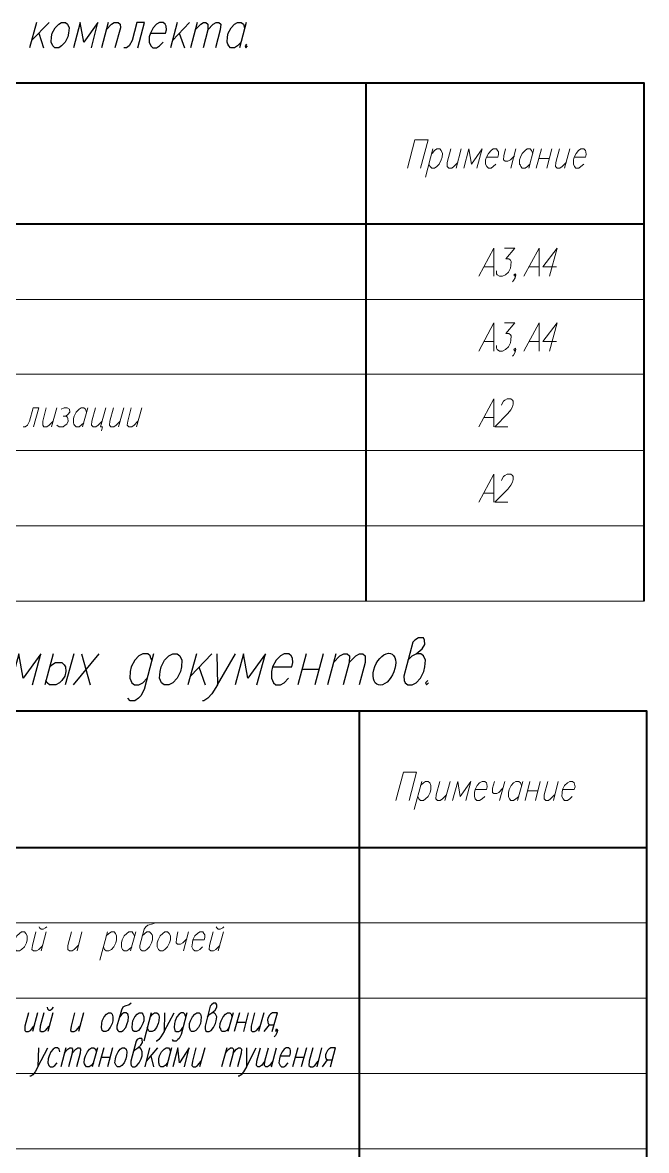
# Model space of a CAD drawing. Header units: millimetres. Extents: x 2185 to 4647, y 1259 to 2456.
# Drawn here: x 3966 to 3999.1, y 2395.2 to 2455 of the extents above; entities that cross this region are included whole.
import ezdxf

# ---------------------------------------------------------------- set-up
doc = ezdxf.new("R2010")
doc.units = ezdxf.units.MM
doc.layers.add('PDF _0', color=7, linetype='Continuous')
doc.layers.add('PDF _OBORUDOVANIE', color=7, linetype='Continuous')

msp = doc.modelspace()

# ---------------------------------------------------------------- linework, layer by layer
at = {"layer": 'PDF _0', "lineweight": 40}
for points in [[(3999.013, 2424.324), (3999.013, 2451.821), (3906.762, 2451.821), (3906.762, 2424.324)], [(3984.259, 2451.821), (3984.259, 2424.324)], [(3999.013, 2444.328), (3906.762, 2444.328)], [(3906.657, 2339.25), (3906.657, 2418.503), (3999.14, 2418.503), (3999.14, 2339.25)], [(3983.899, 2418.503), (3983.899, 2339.25)], [(3906.911, 2411.242), (3999.14, 2411.242)]]:
    msp.add_lwpolyline(points, dxfattribs=at)
at = {"layer": 'PDF _0', "lineweight": 20}
for points in [[(3986.46, 2447.312), (3986.862, 2448.815), (3987.561, 2448.815), (3987.159, 2447.312)], [(3987.815, 2448.328), (3987.413, 2446.825)], [(3987.772, 2448.095), (3987.899, 2448.244), (3988.026, 2448.328), (3988.175, 2448.328), (3988.259, 2448.244), (3988.323, 2448.095), (3988.302, 2447.884), (3988.259, 2447.757), (3988.153, 2447.524), (3988.026, 2447.397), (3987.899, 2447.312), (3987.751, 2447.312), (3987.667, 2447.397), (3987.603, 2447.524)], [(3988.767, 2448.328), (3988.577, 2447.609), (3988.577, 2447.397), (3988.661, 2447.312), (3988.81, 2447.312), (3988.915, 2447.397), (3989.127, 2447.609)], [(3989.318, 2448.328), (3989.042, 2447.312)], [(3990.143, 2447.312), (3990.418, 2448.328), (3989.868, 2447.524), (3989.72, 2448.328), (3989.445, 2447.312)], [(3990.651, 2447.884), (3991.265, 2447.884), (3991.286, 2448.032), (3991.286, 2448.18), (3991.244, 2448.244), (3991.18, 2448.328), (3991.011, 2448.328), (3990.905, 2448.244), (3990.757, 2448.095), (3990.651, 2447.884), (3990.609, 2447.757), (3990.609, 2447.524), (3990.672, 2447.397), (3990.757, 2447.312), (3990.905, 2447.312), (3991.011, 2447.397), (3991.159, 2447.524)], [(3991.667, 2448.328), (3991.583, 2447.968), (3991.561, 2447.757), (3991.646, 2447.672), (3991.794, 2447.672), (3991.921, 2447.757), (3992.133, 2447.968)], [(3992.218, 2448.328), (3991.943, 2447.312)], [(3992.959, 2447.524), (3992.832, 2447.397), (3992.705, 2447.312), (3992.556, 2447.312), (3992.472, 2447.397), (3992.451, 2447.46), (3992.408, 2447.524), (3992.408, 2447.757), (3992.451, 2447.884), (3992.556, 2448.095), (3992.705, 2448.244), (3992.81, 2448.328), (3992.98, 2448.328), (3993.043, 2448.244), (3993.107, 2448.095)], [(3993.17, 2448.328), (3992.895, 2447.312)], [(3993.572, 2448.328), (3993.297, 2447.312)], [(3994.123, 2448.328), (3993.848, 2447.312)], [(3994.525, 2448.328), (3994.334, 2447.609), (3994.313, 2447.397), (3994.398, 2447.312), (3994.546, 2447.312), (3994.673, 2447.397), (3994.885, 2447.609)], [(3995.075, 2448.328), (3994.8, 2447.312)], [(3995.308, 2447.884), (3995.901, 2447.884), (3995.943, 2448.032), (3995.922, 2448.18), (3995.901, 2448.244), (3995.816, 2448.328), (3995.668, 2448.328), (3995.541, 2448.244), (3995.414, 2448.095), (3995.308, 2447.884), (3995.266, 2447.757), (3995.266, 2447.524), (3995.329, 2447.397), (3995.393, 2447.312), (3995.562, 2447.312), (3995.668, 2447.397), (3995.816, 2447.524)], [(3993.445, 2447.82), (3993.996, 2447.82)], [(3990.249, 2441.576), (3991.053, 2443.057), (3991.053, 2441.576)], [(3991.604, 2443.057), (3992.154, 2443.057), (3991.688, 2442.486), (3991.837, 2442.486), (3991.921, 2442.422), (3991.964, 2442.359), (3991.943, 2442.147), (3991.921, 2441.999), (3991.815, 2441.787), (3991.667, 2441.639), (3991.498, 2441.576), (3991.35, 2441.576), (3991.223, 2441.639), (3991.18, 2441.703), (3991.18, 2441.851)], [(3992.641, 2441.576), (3993.445, 2443.057), (3993.445, 2441.576)], [(3993.996, 2441.576), (3994.398, 2443.057), (3993.636, 2442.063), (3994.377, 2442.063)], [(3990.524, 2442.063), (3991.032, 2442.063)], [(3992.218, 2441.639), (3992.154, 2441.576), (3992.112, 2441.639), (3992.197, 2441.703), (3992.218, 2441.639), (3992.175, 2441.491), (3992.091, 2441.343), (3992.027, 2441.279)], [(3992.937, 2442.063), (3993.424, 2442.063)], [(3906.762, 2440.327), (3999.013, 2440.327)], [(3990.249, 2437.596), (3991.053, 2439.099), (3991.053, 2437.596)], [(3991.604, 2439.099), (3992.154, 2439.099), (3991.688, 2438.527), (3991.837, 2438.527), (3991.921, 2438.464), (3991.964, 2438.4), (3991.943, 2438.168), (3991.921, 2438.041), (3991.815, 2437.829), (3991.667, 2437.681), (3991.498, 2437.596), (3991.35, 2437.596), (3991.223, 2437.681), (3991.18, 2437.744), (3991.18, 2437.892)], [(3992.641, 2437.596), (3993.445, 2439.099), (3993.445, 2437.596)], [(3993.996, 2437.596), (3994.398, 2439.099), (3993.636, 2438.104), (3994.377, 2438.104)], [(3990.524, 2438.104), (3991.032, 2438.104)], [(3992.937, 2438.104), (3993.424, 2438.104)], [(3992.218, 2437.681), (3992.154, 2437.596), (3992.112, 2437.681), (3992.197, 2437.744), (3992.218, 2437.681), (3992.175, 2437.533), (3992.091, 2437.384), (3992.027, 2437.321)], [(3906.762, 2436.368), (3999.013, 2436.368)], [(3990.249, 2433.574), (3991.053, 2435.056), (3991.053, 2433.574)], [(3991.456, 2434.717), (3991.477, 2434.781), (3991.561, 2434.929), (3991.625, 2434.992), (3991.752, 2435.056), (3991.943, 2435.056), (3992.027, 2434.992), (3992.07, 2434.929), (3992.07, 2434.781), (3992.027, 2434.633), (3991.943, 2434.484), (3991.794, 2434.273), (3991.096, 2433.574), (3991.794, 2433.574)], [(3966.626, 2433.574), (3966.901, 2434.59), (3966.604, 2434.59), (3966.414, 2433.871), (3966.308, 2433.659), (3966.181, 2433.574), (3966.075, 2433.574)], [(3967.303, 2434.59), (3967.112, 2433.871), (3967.112, 2433.659), (3967.176, 2433.574), (3967.324, 2433.574), (3967.451, 2433.659), (3967.663, 2433.871)], [(3967.853, 2434.59), (3967.578, 2433.574)], [(3968.086, 2434.506), (3968.256, 2434.59), (3968.404, 2434.59), (3968.531, 2434.506), (3968.552, 2434.357), (3968.446, 2434.23), (3968.34, 2434.146), (3968.192, 2434.146)], [(3969.293, 2433.786), (3969.145, 2433.659), (3969.039, 2433.574), (3968.891, 2433.574), (3968.806, 2433.659), (3968.764, 2433.722), (3968.742, 2433.786), (3968.742, 2434.019), (3968.785, 2434.146), (3968.891, 2434.357), (3969.039, 2434.506), (3969.145, 2434.59), (3969.293, 2434.59), (3969.377, 2434.506), (3969.441, 2434.357)], [(3969.504, 2434.59), (3969.229, 2433.574)], [(3969.907, 2434.59), (3969.716, 2433.871), (3969.695, 2433.659), (3969.78, 2433.574), (3969.928, 2433.574), (3970.055, 2433.659), (3970.266, 2433.871)], [(3970.457, 2434.59), (3970.182, 2433.574), (3970.288, 2433.574), (3970.224, 2433.362)], [(3970.859, 2434.59), (3970.669, 2433.871), (3970.647, 2433.659), (3970.732, 2433.574), (3970.88, 2433.574), (3971.007, 2433.659), (3971.219, 2433.871)], [(3971.41, 2434.59), (3971.134, 2433.574)], [(3971.812, 2434.59), (3971.621, 2433.871), (3971.6, 2433.659), (3971.685, 2433.574), (3971.833, 2433.574), (3971.96, 2433.659), (3972.15, 2433.871)], [(3972.362, 2434.59), (3972.087, 2433.574)], [(3968.34, 2434.146), (3968.425, 2434.082), (3968.446, 2434.019), (3968.467, 2433.871), (3968.383, 2433.722), (3968.298, 2433.659), (3968.192, 2433.574), (3967.98, 2433.574), (3967.853, 2433.659)], [(3990.524, 2434.061), (3991.032, 2434.061)], [(3906.762, 2432.325), (3999.013, 2432.325)], [(3990.249, 2429.573), (3991.053, 2431.055), (3991.053, 2429.573)], [(3991.456, 2430.716), (3991.477, 2430.78), (3991.561, 2430.928), (3991.625, 2430.992), (3991.752, 2431.055), (3991.943, 2431.055), (3992.027, 2430.992), (3992.07, 2430.928), (3992.07, 2430.78), (3992.027, 2430.632), (3991.943, 2430.484), (3991.794, 2430.272), (3991.096, 2429.573), (3991.794, 2429.573)], [(3990.524, 2430.06), (3991.032, 2430.06)], [(3906.762, 2428.325), (3999.013, 2428.325)], [(3906.762, 2424.324), (3999.013, 2424.324)], [(3985.846, 2413.74), (3986.248, 2415.243), (3986.947, 2415.243), (3986.545, 2413.74)], [(3987.222, 2414.735), (3986.82, 2413.253)], [(3987.159, 2414.523), (3987.307, 2414.671), (3987.413, 2414.735), (3987.561, 2414.735), (3987.645, 2414.671), (3987.709, 2414.523), (3987.709, 2414.311), (3987.667, 2414.163), (3987.561, 2413.951), (3987.413, 2413.824), (3987.307, 2413.74), (3987.159, 2413.74), (3987.074, 2413.824), (3987.01, 2413.951)], [(3988.175, 2414.735), (3987.984, 2414.036), (3987.963, 2413.824), (3988.048, 2413.74), (3988.196, 2413.74), (3988.323, 2413.824), (3988.534, 2414.036)], [(3988.725, 2414.735), (3988.45, 2413.74)], [(3989.551, 2413.74), (3989.826, 2414.735), (3989.254, 2413.951), (3989.127, 2414.735), (3988.852, 2413.74)], [(3990.059, 2414.311), (3990.651, 2414.311), (3990.694, 2414.459), (3990.672, 2414.608), (3990.651, 2414.671), (3990.567, 2414.735), (3990.418, 2414.735), (3990.291, 2414.671), (3990.164, 2414.523), (3990.059, 2414.311), (3990.016, 2414.163), (3990.016, 2413.951), (3990.059, 2413.824), (3990.143, 2413.74), (3990.291, 2413.74), (3990.418, 2413.824), (3990.567, 2413.951)], [(3991.075, 2414.735), (3990.969, 2414.396), (3990.969, 2414.163), (3991.053, 2414.1), (3991.202, 2414.1), (3991.307, 2414.163), (3991.519, 2414.396)], [(3991.625, 2414.735), (3991.35, 2413.74)], [(3992.366, 2413.951), (3992.218, 2413.824), (3992.091, 2413.74), (3991.943, 2413.74), (3991.879, 2413.824), (3991.837, 2413.888), (3991.815, 2413.951), (3991.815, 2414.163), (3991.858, 2414.311), (3991.964, 2414.523), (3992.091, 2414.671), (3992.218, 2414.735), (3992.366, 2414.735), (3992.451, 2414.671), (3992.514, 2414.523)], [(3992.578, 2414.735), (3992.302, 2413.74)], [(3992.959, 2414.735), (3992.705, 2413.74)], [(3993.509, 2414.735), (3993.255, 2413.74)], [(3993.911, 2414.735), (3993.721, 2414.036), (3993.721, 2413.824), (3993.805, 2413.74), (3993.953, 2413.74), (3994.059, 2413.824), (3994.271, 2414.036)], [(3994.461, 2414.735), (3994.207, 2413.74)], [(3994.694, 2414.311), (3995.308, 2414.311), (3995.351, 2414.459), (3995.329, 2414.608), (3995.308, 2414.671), (3995.224, 2414.735), (3995.075, 2414.735), (3994.948, 2414.671), (3994.8, 2414.523), (3994.694, 2414.311), (3994.673, 2414.163), (3994.652, 2413.951), (3994.716, 2413.824), (3994.8, 2413.74), (3994.948, 2413.74), (3995.075, 2413.824), (3995.202, 2413.951)], [(3992.832, 2414.248), (3993.382, 2414.248)], [(3906.657, 2407.241), (3999.14, 2407.241)], [(3966.753, 2406.754), (3966.562, 2406.035), (3966.541, 2405.823), (3966.626, 2405.759), (3966.774, 2405.759), (3966.901, 2405.823), (3967.112, 2406.035)], [(3966.922, 2407.029), (3966.943, 2406.966), (3967.028, 2406.902), (3967.134, 2406.902), (3967.261, 2406.966), (3967.324, 2407.029)], [(3967.303, 2406.754), (3967.028, 2405.759)], [(3968.637, 2406.754), (3968.446, 2406.035), (3968.446, 2405.823), (3968.531, 2405.759), (3968.679, 2405.759), (3968.785, 2405.823), (3968.996, 2406.035)], [(3969.187, 2406.754), (3968.933, 2405.759)], [(3970.542, 2406.754), (3970.139, 2405.251)], [(3970.478, 2406.543), (3970.626, 2406.67), (3970.753, 2406.754), (3970.902, 2406.754), (3970.965, 2406.67), (3971.029, 2406.543), (3971.029, 2406.331), (3970.986, 2406.183), (3970.88, 2405.971), (3970.753, 2405.823), (3970.626, 2405.759), (3970.478, 2405.759), (3970.393, 2405.823), (3970.33, 2405.971)], [(3971.833, 2405.971), (3971.685, 2405.823), (3971.579, 2405.759), (3971.431, 2405.759), (3971.346, 2405.823), (3971.304, 2405.886), (3971.283, 2405.971), (3971.283, 2406.183), (3971.325, 2406.331), (3971.431, 2406.543), (3971.579, 2406.67), (3971.685, 2406.754), (3971.854, 2406.754), (3971.918, 2406.67), (3971.981, 2406.543)], [(3972.045, 2406.754), (3971.769, 2405.759)], [(3973.082, 2407.241), (3972.955, 2407.178), (3972.68, 2407.114), (3972.574, 2407.029), (3972.489, 2406.902), (3972.256, 2406.035), (3972.256, 2405.886), (3972.299, 2405.823), (3972.383, 2405.759), (3972.531, 2405.759), (3972.637, 2405.823), (3972.785, 2405.971), (3972.891, 2406.183), (3972.934, 2406.331), (3972.934, 2406.543), (3972.912, 2406.606), (3972.87, 2406.67), (3972.785, 2406.754), (3972.637, 2406.754), (3972.531, 2406.67), (3972.383, 2406.543)], [(3974.288, 2406.754), (3974.204, 2406.394), (3974.183, 2406.183), (3974.267, 2406.098), (3974.415, 2406.098), (3974.542, 2406.183), (3974.754, 2406.394)], [(3974.839, 2406.754), (3974.585, 2405.759)], [(3975.072, 2406.331), (3975.685, 2406.331), (3975.707, 2406.458), (3975.707, 2406.606), (3975.664, 2406.67), (3975.601, 2406.754), (3975.453, 2406.754), (3975.326, 2406.67), (3975.177, 2406.543), (3975.072, 2406.331), (3975.05, 2406.183), (3975.029, 2405.971), (3975.093, 2405.823), (3975.177, 2405.759), (3975.326, 2405.759), (3975.453, 2405.823), (3975.58, 2405.971)], [(3976.151, 2406.754), (3975.961, 2406.035), (3975.939, 2405.823), (3976.024, 2405.759), (3976.172, 2405.759), (3976.299, 2405.823), (3976.511, 2406.035)], [(3976.321, 2407.029), (3976.342, 2406.966), (3976.426, 2406.902), (3976.532, 2406.902), (3976.659, 2406.966), (3976.723, 2407.029)], [(3976.702, 2406.754), (3976.426, 2405.759)], [(3906.657, 2403.24), (3999.14, 2403.24)], [(3906.657, 2399.24), (3999.14, 2399.24)], [(3906.657, 2395.239), (3999.14, 2395.239)]]:
    msp.add_lwpolyline(points, dxfattribs=at)
for points in [[(3965.991, 2406.754), (3966.139, 2406.754), (3966.223, 2406.67), (3966.287, 2406.543), (3966.287, 2406.331), (3966.245, 2406.183), (3966.139, 2405.971), (3965.991, 2405.823), (3965.885, 2405.759), (3965.715, 2405.759), (3965.652, 2405.823), (3965.588, 2405.971), (3965.588, 2406.183), (3965.631, 2406.331), (3965.737, 2406.543), (3965.885, 2406.67)], [(3973.59, 2406.754), (3973.738, 2406.754), (3973.823, 2406.67), (3973.886, 2406.543), (3973.886, 2406.331), (3973.844, 2406.183), (3973.738, 2405.971), (3973.59, 2405.823), (3973.484, 2405.759), (3973.336, 2405.759), (3973.251, 2405.823), (3973.188, 2405.971), (3973.188, 2406.183), (3973.23, 2406.331), (3973.336, 2406.543), (3973.484, 2406.67)]]:
    msp.add_lwpolyline(points, close=True, dxfattribs=at)
at = {"layer": 'PDF _0', "lineweight": 25}
for points in [[(3967.345, 2402.754), (3967.366, 2402.669), (3967.43, 2402.605), (3967.515, 2402.605), (3967.62, 2402.669), (3967.684, 2402.754)], [(3971.812, 2402.965), (3971.706, 2402.881), (3971.473, 2402.817), (3971.367, 2402.754), (3971.283, 2402.605), (3971.05, 2401.759), (3971.05, 2401.61), (3971.092, 2401.526), (3971.156, 2401.462), (3971.283, 2401.462), (3971.388, 2401.526), (3971.515, 2401.674), (3971.6, 2401.886), (3971.642, 2402.034), (3971.664, 2402.246), (3971.642, 2402.33), (3971.621, 2402.394), (3971.537, 2402.457), (3971.41, 2402.457), (3971.304, 2402.394), (3971.198, 2402.246)], [(3975.855, 2402.246), (3975.982, 2402.394), (3976.088, 2402.457), (3976.257, 2402.605), (3976.342, 2402.754), (3976.342, 2402.881), (3976.299, 2402.965), (3976.172, 2402.965), (3976.067, 2402.881), (3976.003, 2402.817), (3975.728, 2401.759), (3975.728, 2401.61), (3975.749, 2401.526), (3975.812, 2401.462), (3975.939, 2401.462), (3976.045, 2401.526), (3976.172, 2401.674), (3976.278, 2401.886), (3976.321, 2402.034), (3976.342, 2402.246), (3976.278, 2402.394), (3976.215, 2402.457), (3976.088, 2402.457)], [(3966.35, 2402.457), (3966.16, 2401.759), (3966.16, 2401.526), (3966.223, 2401.462), (3966.35, 2401.462), (3966.456, 2401.526), (3966.647, 2401.759)], [(3966.837, 2402.457), (3966.562, 2401.462)], [(3967.176, 2402.457), (3966.985, 2401.759), (3966.964, 2401.526), (3967.028, 2401.462), (3967.155, 2401.462), (3967.261, 2401.526), (3967.451, 2401.759)], [(3967.642, 2402.457), (3967.388, 2401.462)], [(3968.806, 2402.457), (3968.615, 2401.759), (3968.594, 2401.526), (3968.658, 2401.462), (3968.785, 2401.462), (3968.891, 2401.526), (3969.081, 2401.759)], [(3969.272, 2402.457), (3969.018, 2401.462)], [(3972.87, 2402.457), (3972.468, 2400.954)], [(3972.828, 2402.246), (3972.934, 2402.394), (3973.039, 2402.457), (3973.166, 2402.457), (3973.251, 2402.394), (3973.293, 2402.246), (3973.272, 2402.034), (3973.23, 2401.886), (3973.145, 2401.674), (3973.018, 2401.526), (3972.912, 2401.462), (3972.785, 2401.462), (3972.722, 2401.526), (3972.658, 2401.674)], [(3973.569, 2402.457), (3973.548, 2401.462), (3974.077, 2402.457)], [(3974.754, 2402.457), (3974.458, 2401.314), (3974.352, 2401.102), (3974.288, 2401.039), (3974.183, 2400.954), (3974.056, 2400.954), (3973.992, 2401.039)], [(3974.712, 2402.246), (3974.669, 2402.33), (3974.648, 2402.394), (3974.585, 2402.457), (3974.458, 2402.457), (3974.352, 2402.394), (3974.225, 2402.246), (3974.14, 2402.034), (3974.098, 2401.886), (3974.077, 2401.674), (3974.119, 2401.526), (3974.183, 2401.462), (3974.331, 2401.462), (3974.437, 2401.526), (3974.542, 2401.674)], [(3976.998, 2401.674), (3976.871, 2401.526), (3976.765, 2401.462), (3976.638, 2401.462), (3976.575, 2401.526), (3976.553, 2401.61), (3976.511, 2401.674), (3976.532, 2401.886), (3976.575, 2402.034), (3976.68, 2402.246), (3976.807, 2402.394), (3976.913, 2402.457), (3977.04, 2402.457), (3977.104, 2402.394), (3977.146, 2402.246)], [(3977.21, 2402.457), (3976.934, 2401.462)], [(3977.548, 2402.457), (3977.273, 2401.462)], [(3977.421, 2401.97), (3977.887, 2401.97)], [(3978.014, 2402.457), (3977.76, 2401.462)], [(3978.353, 2402.457), (3978.162, 2401.759), (3978.162, 2401.526), (3978.226, 2401.462), (3978.353, 2401.462), (3978.458, 2401.526), (3978.649, 2401.759)], [(3978.84, 2402.457), (3978.564, 2401.462)], [(3979.284, 2401.462), (3979.559, 2402.457), (3979.305, 2402.457), (3979.199, 2402.394), (3979.136, 2402.33), (3979.051, 2402.182), (3979.03, 2402.097), (3979.051, 2401.97), (3979.072, 2401.886), (3979.136, 2401.822), (3979.39, 2401.822)], [(3973.548, 2401.462), (3973.378, 2401.187), (3973.272, 2401.039), (3973.166, 2400.954), (3973.124, 2400.954)], [(3978.861, 2401.462), (3979.136, 2401.822)], [(3979.559, 2401.526), (3979.517, 2401.462), (3979.475, 2401.526), (3979.538, 2401.61), (3979.559, 2401.526), (3979.538, 2401.399), (3979.453, 2401.251), (3979.39, 2401.187)], [(3971.918, 2400.383), (3972.045, 2400.531), (3972.15, 2400.594), (3972.32, 2400.743), (3972.404, 2400.891), (3972.383, 2401.039), (3972.362, 2401.102), (3972.235, 2401.102), (3972.129, 2401.039), (3972.066, 2400.954), (3971.791, 2399.896), (3971.791, 2399.748), (3971.812, 2399.663), (3971.875, 2399.6), (3972.002, 2399.6), (3972.108, 2399.663), (3972.235, 2399.811), (3972.341, 2400.023), (3972.383, 2400.171), (3972.383, 2400.383), (3972.341, 2400.531), (3972.277, 2400.594), (3972.15, 2400.594)], [(3966.88, 2400.594), (3966.858, 2399.6), (3967.388, 2400.594)], [(3968.023, 2400.383), (3967.98, 2400.531), (3967.896, 2400.594), (3967.769, 2400.594), (3967.663, 2400.531), (3967.536, 2400.383), (3967.451, 2400.171), (3967.409, 2400.023), (3967.388, 2399.811), (3967.43, 2399.663), (3967.515, 2399.6), (3967.642, 2399.6), (3967.747, 2399.663), (3967.874, 2399.811)], [(3968.34, 2400.594), (3968.065, 2399.6)], [(3968.256, 2400.319), (3968.446, 2400.531), (3968.552, 2400.594), (3968.637, 2400.594), (3968.7, 2400.531), (3968.679, 2400.319), (3968.488, 2399.6)], [(3968.679, 2400.319), (3968.869, 2400.531), (3968.975, 2400.594), (3969.06, 2400.594), (3969.123, 2400.531), (3969.102, 2400.319), (3968.912, 2399.6)], [(3969.801, 2399.811), (3969.674, 2399.663), (3969.568, 2399.6), (3969.441, 2399.6), (3969.377, 2399.663), (3969.335, 2399.748), (3969.314, 2399.811), (3969.335, 2400.023), (3969.377, 2400.171), (3969.483, 2400.383), (3969.589, 2400.531), (3969.695, 2400.594), (3969.822, 2400.594), (3969.907, 2400.531), (3969.949, 2400.383)], [(3970.012, 2400.594), (3969.737, 2399.6)], [(3970.351, 2400.594), (3970.076, 2399.6)], [(3970.817, 2400.594), (3970.542, 2399.6)], [(3972.785, 2400.594), (3972.531, 2399.6)], [(3973.209, 2400.594), (3972.595, 2399.896)], [(3972.849, 2400.171), (3972.997, 2399.6)], [(3973.738, 2399.811), (3973.611, 2399.663), (3973.505, 2399.6), (3973.378, 2399.6), (3973.315, 2399.663), (3973.293, 2399.748), (3973.272, 2399.811), (3973.272, 2400.023), (3973.315, 2400.171), (3973.421, 2400.383), (3973.548, 2400.531), (3973.653, 2400.594), (3973.78, 2400.594), (3973.844, 2400.531), (3973.886, 2400.383)], [(3973.95, 2400.594), (3973.675, 2399.6)], [(3974.627, 2399.6), (3974.881, 2400.594), (3974.373, 2399.811), (3974.288, 2400.594), (3974.013, 2399.6)], [(3975.241, 2400.594), (3975.05, 2399.896), (3975.029, 2399.663), (3975.093, 2399.6), (3975.22, 2399.6), (3975.326, 2399.663), (3975.516, 2399.896)], [(3975.707, 2400.594), (3975.431, 2399.6)], [(3976.871, 2400.594), (3976.596, 2399.6)], [(3976.786, 2400.319), (3976.977, 2400.531), (3977.083, 2400.594), (3977.167, 2400.594), (3977.231, 2400.531), (3977.21, 2400.319), (3977.019, 2399.6)], [(3977.21, 2400.319), (3977.4, 2400.531), (3977.506, 2400.594), (3977.591, 2400.594), (3977.654, 2400.531), (3977.633, 2400.319), (3977.442, 2399.6)], [(3977.929, 2400.594), (3977.929, 2399.6), (3978.437, 2400.594)], [(3978.903, 2399.896), (3978.713, 2399.663), (3978.607, 2399.6), (3978.522, 2399.6), (3978.458, 2399.663), (3978.48, 2399.896), (3978.67, 2400.594)], [(3979.326, 2399.896), (3979.136, 2399.663), (3979.03, 2399.6), (3978.945, 2399.6), (3978.882, 2399.663), (3978.903, 2399.896), (3979.094, 2400.594)], [(3979.242, 2399.6), (3979.517, 2400.594)], [(3979.707, 2400.171), (3980.215, 2400.171), (3980.258, 2400.319), (3980.258, 2400.467), (3980.237, 2400.531), (3980.152, 2400.594), (3980.025, 2400.594), (3979.919, 2400.531), (3979.813, 2400.383), (3979.707, 2400.171), (3979.665, 2400.023), (3979.644, 2399.811), (3979.707, 2399.663), (3979.771, 2399.6), (3979.898, 2399.6), (3980.004, 2399.663), (3980.131, 2399.811)], [(3980.639, 2400.594), (3980.364, 2399.6)], [(3981.104, 2400.594), (3980.829, 2399.6)], [(3981.443, 2400.594), (3981.253, 2399.896), (3981.231, 2399.663), (3981.316, 2399.6), (3981.443, 2399.6), (3981.549, 2399.663), (3981.718, 2399.896)], [(3981.909, 2400.594), (3981.655, 2399.6)], [(3982.375, 2399.6), (3982.65, 2400.594), (3982.396, 2400.594), (3982.29, 2400.531), (3982.226, 2400.467), (3982.142, 2400.319), (3982.121, 2400.235), (3982.121, 2400.108), (3982.142, 2400.023), (3982.226, 2399.959), (3982.48, 2399.959)], [(3966.858, 2399.6), (3966.71, 2399.324), (3966.583, 2399.176), (3966.477, 2399.091), (3966.435, 2399.091)], [(3970.203, 2400.108), (3970.69, 2400.108)], [(3977.929, 2399.6), (3977.76, 2399.324), (3977.633, 2399.176), (3977.527, 2399.091), (3977.485, 2399.091)], [(3980.491, 2400.108), (3980.977, 2400.108)], [(3981.951, 2399.6), (3982.226, 2399.959)]]:
    msp.add_lwpolyline(points, dxfattribs=at)
for points in [[(3970.605, 2402.457), (3970.732, 2402.457), (3970.796, 2402.394), (3970.838, 2402.246), (3970.838, 2402.034), (3970.796, 2401.886), (3970.69, 2401.674), (3970.563, 2401.526), (3970.457, 2401.462), (3970.33, 2401.462), (3970.266, 2401.526), (3970.224, 2401.674), (3970.245, 2401.886), (3970.266, 2402.034), (3970.372, 2402.246), (3970.499, 2402.394)], [(3972.235, 2402.457), (3972.362, 2402.457), (3972.426, 2402.394), (3972.468, 2402.246), (3972.468, 2402.034), (3972.426, 2401.886), (3972.32, 2401.674), (3972.193, 2401.526), (3972.087, 2401.462), (3971.96, 2401.462), (3971.896, 2401.526), (3971.854, 2401.674), (3971.875, 2401.886), (3971.896, 2402.034), (3972.002, 2402.246), (3972.129, 2402.394)], [(3975.283, 2402.457), (3975.41, 2402.457), (3975.474, 2402.394), (3975.516, 2402.246), (3975.495, 2402.034), (3975.474, 2401.886), (3975.368, 2401.674), (3975.241, 2401.526), (3975.135, 2401.462), (3975.008, 2401.462), (3974.945, 2401.526), (3974.902, 2401.674), (3974.902, 2401.886), (3974.945, 2402.034), (3975.05, 2402.246), (3975.177, 2402.394)], [(3971.325, 2400.594), (3971.452, 2400.594), (3971.537, 2400.531), (3971.579, 2400.383), (3971.558, 2400.171), (3971.515, 2400.023), (3971.431, 2399.811), (3971.304, 2399.663), (3971.198, 2399.6), (3971.071, 2399.6), (3971.007, 2399.663), (3970.944, 2399.811), (3970.965, 2400.023), (3971.007, 2400.171), (3971.113, 2400.383), (3971.219, 2400.531)]]:
    msp.add_lwpolyline(points, close=True, dxfattribs=at)
at = {"layer": 'PDF _OBORUDOVANIE', "lineweight": 25}
for points in [[(3966.774, 2455.039), (3966.414, 2453.705)], [(3967.451, 2455.039), (3966.52, 2454.086)], [(3969.695, 2453.705), (3970.034, 2455.039), (3969.293, 2454.001), (3969.102, 2455.039), (3968.742, 2453.705)], [(3970.584, 2455.039), (3970.224, 2453.705)], [(3970.478, 2454.657), (3970.753, 2454.954), (3970.902, 2455.039), (3971.113, 2455.039), (3971.219, 2454.954), (3971.24, 2454.763), (3970.944, 2453.705)], [(3972.15, 2453.705), (3972.51, 2455.039), (3972.108, 2455.039), (3971.854, 2454.086), (3971.706, 2453.811), (3971.558, 2453.705), (3971.41, 2453.705)], [(3972.828, 2454.467), (3973.632, 2454.467), (3973.675, 2454.657), (3973.653, 2454.848), (3973.611, 2454.954), (3973.505, 2455.039), (3973.315, 2455.039), (3973.145, 2454.954), (3972.976, 2454.763), (3972.828, 2454.467), (3972.764, 2454.276), (3972.764, 2454.001), (3972.849, 2453.811), (3972.955, 2453.705), (3973.145, 2453.705), (3973.315, 2453.811), (3973.505, 2454.001)], [(3974.246, 2455.039), (3973.886, 2453.705)], [(3974.902, 2455.039), (3973.992, 2454.086)], [(3975.304, 2455.039), (3974.945, 2453.705)], [(3975.199, 2454.657), (3975.495, 2454.954), (3975.643, 2455.039), (3975.77, 2455.039), (3975.876, 2454.954), (3975.876, 2454.657), (3975.622, 2453.705)], [(3975.876, 2454.657), (3976.151, 2454.954), (3976.321, 2455.039), (3976.448, 2455.039), (3976.553, 2454.954), (3976.532, 2454.657), (3976.278, 2453.705)], [(3977.633, 2454.001), (3977.442, 2453.811), (3977.294, 2453.705), (3977.083, 2453.705), (3976.977, 2453.811), (3976.934, 2453.895), (3976.892, 2454.001), (3976.913, 2454.276), (3976.956, 2454.467), (3977.104, 2454.763), (3977.294, 2454.954), (3977.442, 2455.039), (3977.633, 2455.039), (3977.76, 2454.954), (3977.823, 2454.763)], [(3977.908, 2455.039), (3977.548, 2453.705)], [(3966.901, 2454.467), (3967.155, 2453.705)], [(3974.352, 2454.467), (3974.627, 2453.705)], [(3977.929, 2453.895), (3977.845, 2453.811), (3977.887, 2453.705), (3977.972, 2453.811)], [(3986.481, 2421.191), (3986.714, 2421.424), (3986.926, 2421.53), (3987.243, 2421.784), (3987.391, 2422.016), (3987.37, 2422.249), (3987.307, 2422.376), (3987.053, 2422.376), (3986.862, 2422.249), (3986.756, 2422.143), (3986.269, 2420.344), (3986.291, 2420.111), (3986.333, 2419.984), (3986.481, 2419.878), (3986.714, 2419.878), (3986.926, 2419.984), (3987.159, 2420.238), (3987.328, 2420.577), (3987.391, 2420.831), (3987.413, 2421.191), (3987.307, 2421.424), (3987.18, 2421.53), (3986.926, 2421.53)], [(3966.562, 2419.878), (3967.007, 2421.53), (3966.075, 2420.238), (3965.842, 2421.53), (3965.398, 2419.878)], [(3967.663, 2421.53), (3967.218, 2419.878)], [(3968.764, 2421.53), (3968.298, 2419.878)], [(3970.097, 2421.53), (3968.721, 2419.878)], [(3969.166, 2421.53), (3969.631, 2419.878)], [(3972.997, 2421.53), (3972.489, 2419.624), (3972.32, 2419.286), (3972.193, 2419.159), (3972.002, 2419.032), (3971.748, 2419.032), (3971.621, 2419.159)], [(3972.912, 2421.191), (3972.849, 2421.297), (3972.807, 2421.424), (3972.68, 2421.53), (3972.426, 2421.53), (3972.214, 2421.424), (3972.002, 2421.191), (3971.812, 2420.831), (3971.748, 2420.577), (3971.727, 2420.238), (3971.833, 2419.984), (3971.981, 2419.878), (3972.214, 2419.878), (3972.426, 2419.984), (3972.658, 2420.238)], [(3975.262, 2421.53), (3974.818, 2419.878)], [(3976.088, 2421.53), (3974.945, 2420.344)], [(3976.342, 2421.53), (3976.384, 2419.878), (3977.337, 2421.53)], [(3978.48, 2419.878), (3978.924, 2421.53), (3977.993, 2420.238), (3977.76, 2421.53), (3977.315, 2419.878)], [(3979.305, 2420.831), (3980.321, 2420.831), (3980.385, 2421.064), (3980.364, 2421.297), (3980.3, 2421.424), (3980.173, 2421.53), (3979.919, 2421.53), (3979.729, 2421.424), (3979.496, 2421.191), (3979.305, 2420.831), (3979.242, 2420.577), (3979.242, 2420.238), (3979.348, 2419.984), (3979.475, 2419.878), (3979.729, 2419.878), (3979.919, 2419.984), (3980.152, 2420.238)], [(3981.083, 2421.53), (3980.639, 2419.878)], [(3981.994, 2421.53), (3981.549, 2419.878)], [(3982.671, 2421.53), (3982.226, 2419.878)], [(3982.544, 2421.064), (3982.883, 2421.424), (3983.094, 2421.53), (3983.264, 2421.53), (3983.391, 2421.424), (3983.369, 2421.064), (3983.052, 2419.878)], [(3983.369, 2421.064), (3983.729, 2421.424), (3983.92, 2421.53), (3984.089, 2421.53), (3984.216, 2421.424), (3984.216, 2421.064), (3983.899, 2419.878)], [(3967.472, 2420.831), (3967.599, 2420.937), (3967.79, 2421.064), (3968.044, 2421.064), (3968.129, 2421.064), (3968.256, 2420.937), (3968.319, 2420.831), (3968.34, 2420.577), (3968.277, 2420.344), (3968.129, 2420.111), (3968.001, 2419.984), (3967.811, 2419.878), (3967.472, 2419.878), (3967.345, 2419.984), (3967.282, 2420.111)], [(3975.389, 2420.831), (3975.728, 2419.878)], [(3980.872, 2420.704), (3981.782, 2420.704)], [(3987.54, 2420.111), (3987.413, 2419.984), (3987.476, 2419.878), (3987.582, 2419.984)], [(3976.384, 2419.878), (3976.088, 2419.392), (3975.876, 2419.159), (3975.664, 2419.032), (3975.58, 2419.032)]]:
    msp.add_lwpolyline(points, dxfattribs=at)
for points in [[(3968.107, 2455.039), (3968.319, 2455.039), (3968.425, 2454.954), (3968.51, 2454.763), (3968.488, 2454.467), (3968.446, 2454.276), (3968.298, 2454.001), (3968.107, 2453.811), (3967.959, 2453.705), (3967.747, 2453.705), (3967.642, 2453.811), (3967.557, 2454.001), (3967.578, 2454.276), (3967.62, 2454.467), (3967.769, 2454.763), (3967.959, 2454.954)], [(3974.013, 2421.53), (3974.246, 2421.53), (3974.394, 2421.424), (3974.5, 2421.191), (3974.479, 2420.831), (3974.415, 2420.577), (3974.246, 2420.238), (3974.013, 2419.984), (3973.802, 2419.878), (3973.548, 2419.878), (3973.421, 2419.984), (3973.315, 2420.238), (3973.336, 2420.577), (3973.399, 2420.831), (3973.569, 2421.191), (3973.802, 2421.424)]]:
    msp.add_lwpolyline(points, close=True, dxfattribs=at)
msp.add_ellipse((3985.24, 2420.706), major_axis=(0.362, 0.821), ratio=0.579461, start_param=0.48601, end_param=6.769195, dxfattribs=at)

doc.saveas('drawing.dxf')
